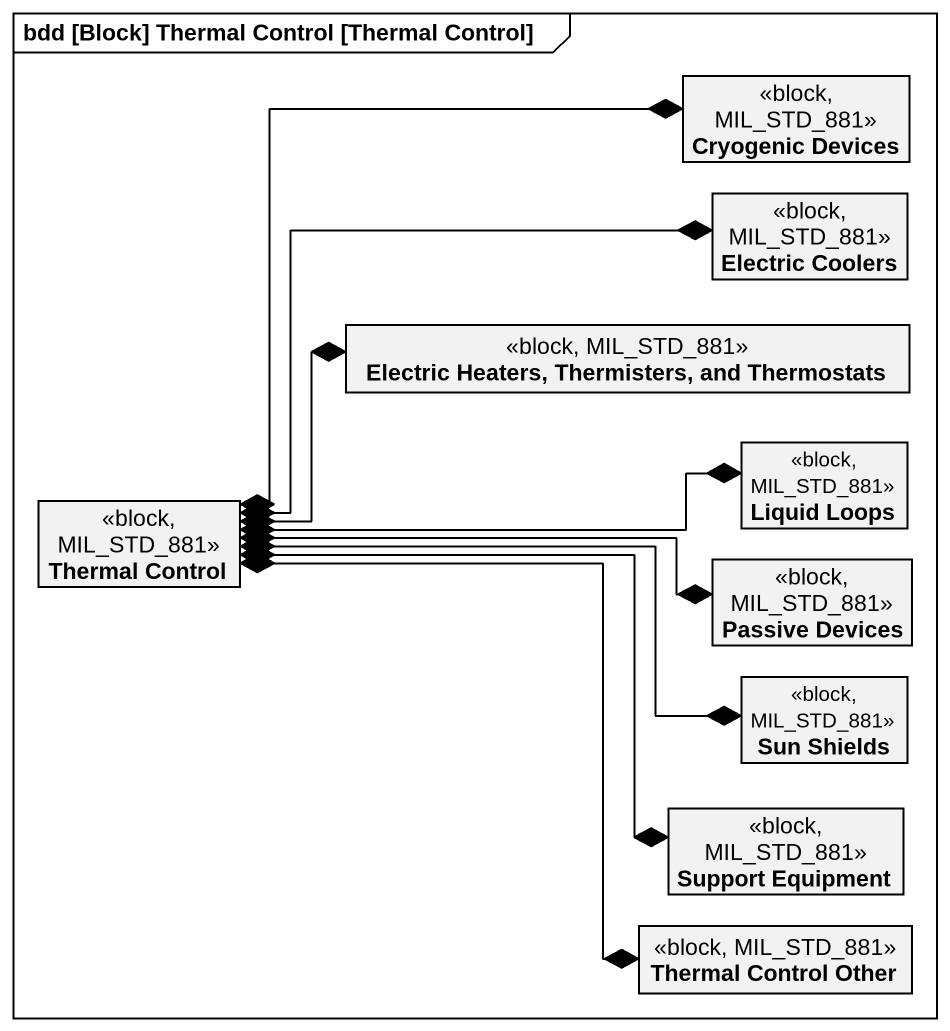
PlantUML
@startuml
mainframe bdd [Block] Thermal Control [Thermal Control]
hide circle
hide empty members
class "Cryogenic Devices" as Cryogenic_Devices <<block, MIL_STD_881>>
class "Electric Coolers" as Electric_Coolers <<block, MIL_STD_881>>
class "Electric Heaters, Thermisters, and Thermostats" as Electric_Heaters <<block, MIL_STD_881>>
class "Liquid Loops" as Liquid_Loops <<block, MIL_STD_881>>
class "Thermal Control" as Thermal_Control <<block, MIL_STD_881>>
class "Passive Devices" as Passive_Devices <<block, MIL_STD_881>>
class "Sun Shields" as Sun_Shields <<block, MIL_STD_881>>
class "Support Equipment" as Support_Equipment <<block, MIL_STD_881>>
class "Thermal Control Other" as Thermal_Control_Other <<block, MIL_STD_881>>
Thermal_Control *-up-* Cryogenic_Devices
Thermal_Control *-right-* Electric_Coolers
Thermal_Control *-right-* Electric_Heaters
Thermal_Control *-right-* Liquid_Loops
Thermal_Control *-right-* Passive_Devices
Thermal_Control *-right-* Sun_Shields
Thermal_Control *-right-* Support_Equipment
Thermal_Control *--* Thermal_Control_Other
@enduml
